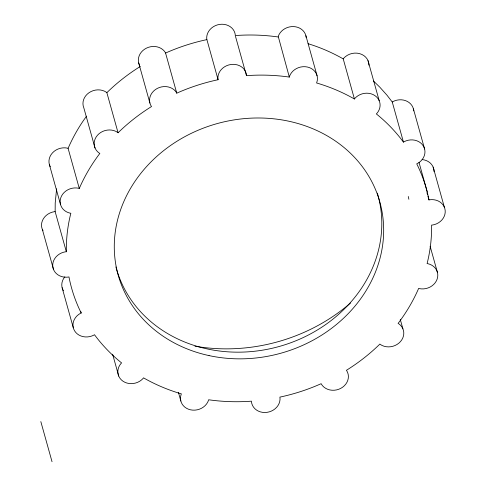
<?xml version="1.0" encoding="UTF-8"?>
<svg xmlns="http://www.w3.org/2000/svg" width="486" height="486" viewBox="0 0 486 486"><rect width="100%" height="100%" fill="white"/><g stroke="black" fill="none" stroke-linecap="round" stroke-linejoin="round"><path stroke-width="0.73" d="M427.966 196.289L428.98 199.934L429.588 199.776A14.452 12.672 -15.6 0 1 445.176 210.383A14.452 12.672 -15.6 0 1 432.218 225.073L431.592 225.091C431.817 238.055 430.262 251.025 427.097 263.594L427.71 263.655A14.452 12.672 -15.6 0 1 437.151 279.079A14.452 12.672 -15.6 0 1 419.218 288.587L418.653 288.386C413.258 300.846 406.296 312.607 398.095 323.427L398.623 323.688A14.452 12.672 -15.6 0 1 400.482 341.579A14.452 12.672 -15.6 0 1 380.301 344.459L379.882 344.076C369.731 354.027 358.455 362.811 346.39 370.314L346.749 370.745A14.452 12.672 -15.6 0 1 340.747 388.375A14.452 12.672 -15.6 0 1 321.392 384.195L321.173 383.685C307.924 389.596 294.048 394.103 279.857 397.123L279.991 397.651A14.452 12.672 -15.6 0 1 267.039 412.341A14.452 12.672 -15.6 0 1 251.45 401.734L251.481 401.175C237.192 402.232 222.801 401.788 208.615 399.765L208.512 400.324A14.452 12.672 -15.6 0 1 190.579 409.832A14.452 12.672 -15.6 0 1 181.138 394.407L181.4 393.885C168.211 390.021 155.453 384.675 143.522 377.853L143.188 378.339A14.452 12.672 -15.6 0 1 123.007 381.224A14.452 12.672 -15.6 0 1 121.148 363.334L121.609 362.933C111.409 354.725 102.242 345.248 94.478 334.708L93.968 335.061A14.452 12.672 -15.6 0 1 74.613 330.875A14.452 12.672 -15.6 0 1 80.621 313.245L81.205 313.02C75.512 301.606 71.375 289.431 68.957 276.905L68.35 277.063A14.452 12.672 -15.6 0 1 52.767 266.456A14.452 12.672 -15.6 0 1 65.719 251.766L66.345 251.754L55.149 211.647L55.21 203.039L56.613 188.799M66.345 251.754C66.126 238.79 67.676 225.814 70.841 213.245L70.227 213.19A14.452 12.672 -15.6 0 1 60.786 197.766A14.452 12.672 -15.6 0 1 78.72 188.258L79.285 188.453C84.679 175.993 91.641 164.232 99.843 153.418L99.314 153.151A14.452 12.672 -15.6 0 1 97.455 135.266A14.452 12.672 -15.6 0 1 117.636 132.38L118.062 132.763C128.213 122.818 139.482 114.034 151.547 106.531L151.189 106.1A14.452 12.672 -15.6 0 1 157.197 88.47A14.452 12.672 -15.6 0 1 176.552 92.65L176.764 93.16C190.02 87.249 203.889 82.742 218.086 79.722L217.947 79.188A14.452 12.672 -15.6 0 1 230.905 64.498A14.452 12.672 -15.6 0 1 246.487 75.111L246.463 75.664C260.745 74.607 275.143 75.057 289.322 77.074L289.431 76.521A14.452 12.672 -15.6 0 1 307.365 67.013A14.452 12.672 -15.6 0 1 316.799 82.432L316.538 82.954C329.727 86.824 342.484 92.17 354.422 98.992L354.75 98.5A14.452 12.672 -15.6 0 1 374.931 95.614A14.452 12.672 -15.6 0 1 376.79 113.505L376.334 113.912C386.528 122.114 395.701 131.591 403.459 142.137L403.969 141.784A14.452 12.672 -15.6 0 1 423.324 145.964A14.452 12.672 -15.6 0 1 417.316 163.594L416.733 163.825C422.431 175.233 426.568 187.414 428.98 199.934M289.322 77.074L278.235 36.42A14.452 12.672 -15.6 0 1 293.599 26.578A14.452 12.672 -15.6 0 1 306.216 37.671M79.285 188.453L68.089 148.352C73.046 136.997 79.188 126.141 86.563 116.178M354.422 98.992L343.219 58.885L343.553 58.399A14.452 12.672 -15.6 0 1 359.531 53.606A14.452 12.672 -15.6 0 1 368.904 65.191M118.062 132.763L106.865 92.662C117.017 82.711 128.286 73.927 140.351 66.424M403.459 142.137L392.263 102.03L392.773 101.677A14.452 12.672 -15.6 0 1 413.744 110.881M176.764 93.16L165.568 53.053C178.824 47.142 192.693 42.634 206.89 39.615L218.086 79.722M55.149 211.647L54.523 211.665A14.452 12.672 -15.6 0 0 42.987 230.747M278.126 36.972C263.947 34.949 249.549 34.506 235.267 35.563L235.291 35.004A14.452 12.672 -15.6 0 0 219.708 24.397A14.452 12.672 -15.6 0 0 206.75 39.087L206.89 39.615M308.075 43.716C320.323 47.409 332.108 52.573 343.219 58.885M68.089 148.352L67.524 148.151A14.452 12.672 -15.6 0 0 52.5 152.847A14.452 12.672 -15.6 0 0 50.265 166.765M106.865 92.662L106.44 92.279A14.452 12.672 -15.6 0 0 89.005 92.729A14.452 12.672 -15.6 0 0 83.835 107.904L95.031 148.011M373.479 81.034L379.736 87.103L386.953 95.171L392.263 102.03M165.568 53.053L165.349 52.543A14.452 12.672 -15.6 0 0 146.329 48.193A14.452 12.672 -15.6 0 0 139.664 65.416M433.148 167.081L444.35 207.182M413.422 108.913L424.618 149.014M419.017 162.433L427.164 191.599M426.945 192.644L427.558 194.831M430.11 246.195L437.443 272.446M368.017 60.659L379.214 100.76M400.257 319.351L402.906 328.834M305.894 35.703L317.091 75.804M235.467 36.292L246.463 75.664M138.698 62.943L149.895 103.044M178.405 392.287L180.847 401.035M112.618 354.209L118.724 376.079M49.299 164.292L60.495 204.393M80.797 311.562L81.205 313.02M62.123 287.724L73.319 327.825M42.397 229.556L53.594 269.657M40.824 421.599L52.026 461.7M408.276 196.484L408.878 199.278M378.479 197.219A135.837 119.149 -15.6 0 1 277.245 347.016A135.837 119.149 -15.6 0 1 115.911 266.942M377.33 193.118A135.837 119.149 -15.6 0 1 378.296 196.532M422.134 159.578A14.452 12.672 -15.6 0 1 434.034 171.613M63.417 290.774A14.452 12.672 -15.6 0 1 64.845 276.826M350.461 303.07A169.796 148.935 -15.6 0 1 194.935 346.172M209.053 355.6A135.837 119.149 -15.6 0 0 380.344 203.901A135.837 119.149 -15.6 0 0 157.519 155.757A135.837 119.149 -15.6 0 0 209.053 355.6"/></g></svg>
